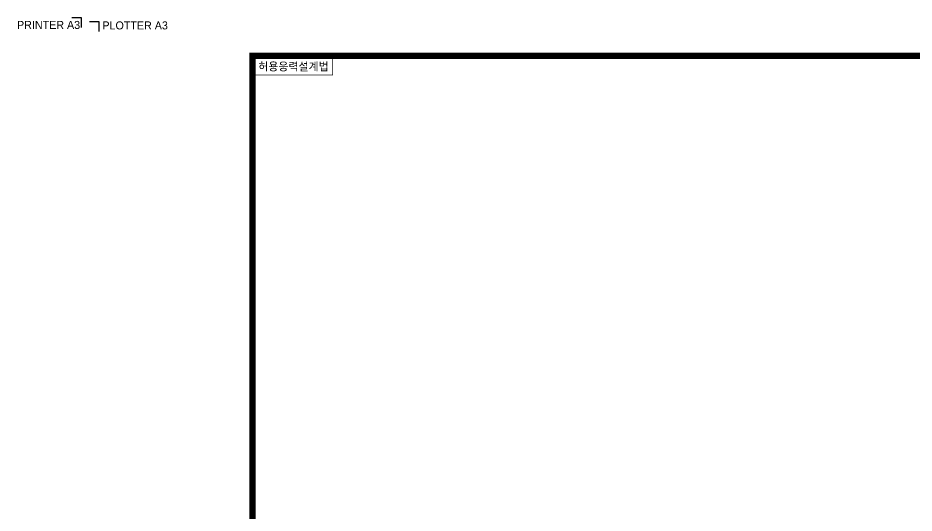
# Model space of a CAD drawing. Extents: x -109 to 1009, y -20 to 602.
# Drawn here: x -109 to 451, y 292 to 602 of the extents above; entities that cross this region are included whole.
import ezdxf
from ezdxf.enums import TextEntityAlignment as Align

# ---------------------------------------------------------------- set-up
doc = ezdxf.new("R2010")
doc.units = 0
doc.header["$LTSCALE"] = 500
doc.header["$MEASUREMENT"] = 0
for name, color, linetype in [('CONCM', 5, 'CONTINUOUS'), ('HATCH1', 253, 'CONTINUOUS'), ('T-LINE3', 2, 'CONTINUOUS'), ('T-TEMP1', 1, 'CONTINUOUS'), ('T-TEMP2', 3, 'CONTINUOUS')]:
    doc.layers.add(name, color=color, linetype=linetype)
doc.styles.add('TITLE', font='Gngt_01.ttf')

msp = doc.modelspace()

# ---------------------------------------------------------------- linework, layer by layer
at = {"layer": 'HATCH1', "color": 1, "linetype": 'BYBLOCK'}
for p, q in [((978.5, 578), (37.5, 578)), ((37.5, 578), (37.5, 18))]:
    msp.add_line(p, q, dxfattribs=at)
at = {"layer": 'T-LINE3', "const_width": 0.5}
msp.add_lwpolyline([(37.5, 566), (87.5, 566), (87.5, 578)], dxfattribs=at)
at = {"layer": 'T-TEMP1'}
msp.add_lwpolyline([(-58.37, 593.2), (-58.37, 599.2), (-64.37, 599.2)], dxfattribs=at)
at = {"layer": 'T-TEMP1', "const_width": 4}
msp.add_lwpolyline([(37.5, 18), (37.5, 578), (978.5, 578), (978.5, 18)], close=True, dxfattribs=at)
at = {"layer": 'T-TEMP2'}
msp.add_lwpolyline([(-69.37, 595.7), (-69.37, 601.7), (-75.37, 601.7)], dxfattribs=at)

# ---------------------------------------------------------------- texts
at = {"layer": 'CONCM', "style": 'TITLE'}
msp.add_text('허용응력설계법', height=5, dxfattribs=at).set_placement((63.03, 571.45), align=Align.MIDDLE)
at = {"layer": 'T-TEMP1', "style": 'TITLE'}
msp.add_text('PLOTTER A3', height=5, dxfattribs=at).set_placement((-56.25, 594.52))
at = {"layer": 'T-TEMP2', "style": 'TITLE'}
msp.add_text('PRINTER A3', height=5, dxfattribs=at).set_placement((-109.55, 594.81))

doc.saveas('drawing.dxf')
